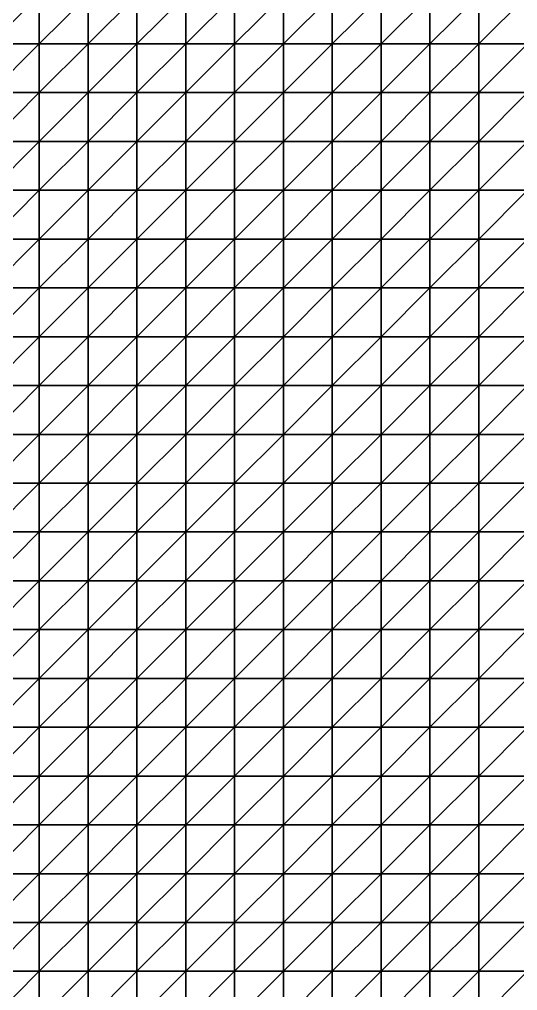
# Model space of a CAD drawing. Header units: metres. Extents: x 351000 to 353000, y 7455000 to 7457000.
# Drawn here: x 352489.9 to 352744.9, y 7455490.1 to 7455987.5 of the extents above; entities that cross this region are included whole.
import ezdxf

# ---------------------------------------------------------------- set-up
doc = ezdxf.new("R2010")
doc.units = ezdxf.units.M

msp = doc.modelspace()

# ---------------------------------------------------------------- linework, layer by layer
at = {"layer": 'BASE_OF_OXIDE_BOX'}
for points in [[(352475, 7455975, 1239.28), (352500, 7455975, 1244.11), (352500, 7456000, 1242.88)], [(352475, 7455975, 1239.28), (352500, 7456000, 1242.88), (352475, 7456000, 1237.58)], [(352500, 7455975, 1244.11), (352525, 7455975, 1246.94), (352525, 7456000, 1246.04)], [(352500, 7455975, 1244.11), (352525, 7456000, 1246.04), (352500, 7456000, 1242.88)], [(352525, 7455975, 1246.94), (352550, 7455975, 1246.71), (352550, 7456000, 1246.1)], [(352525, 7455975, 1246.94), (352550, 7456000, 1246.1), (352525, 7456000, 1246.04)], [(352550, 7455975, 1246.71), (352575, 7455975, 1243.6), (352575, 7456000, 1243.36)], [(352550, 7455975, 1246.71), (352575, 7456000, 1243.36), (352550, 7456000, 1246.1)], [(352575, 7455975, 1243.6), (352600, 7455975, 1238.91), (352600, 7456000, 1239.2)], [(352575, 7455975, 1243.6), (352600, 7456000, 1239.2), (352575, 7456000, 1243.36)], [(352600, 7455975, 1238.91), (352625, 7455975, 1234.41), (352625, 7456000, 1235.4)], [(352600, 7455975, 1238.91), (352625, 7456000, 1235.4), (352600, 7456000, 1239.2)], [(352625, 7455975, 1234.41), (352650, 7455975, 1231.49), (352650, 7456000, 1233.31)], [(352625, 7455975, 1234.41), (352650, 7456000, 1233.31), (352625, 7456000, 1235.4)], [(352650, 7455975, 1231.49), (352675, 7455975, 1230.49), (352675, 7456000, 1233.24)], [(352650, 7455975, 1231.49), (352675, 7456000, 1233.24), (352650, 7456000, 1233.31)], [(352675, 7455975, 1230.49), (352700, 7455975, 1230.61), (352700, 7456000, 1234.36)], [(352675, 7455975, 1230.49), (352700, 7456000, 1234.36), (352675, 7456000, 1233.24)], [(352700, 7455975, 1230.61), (352725, 7455975, 1230.38), (352725, 7456000, 1235.17)], [(352700, 7455975, 1230.61), (352725, 7456000, 1235.17), (352700, 7456000, 1234.36)], [(352725, 7455975, 1230.38), (352750, 7455975, 1228.47), (352750, 7456000, 1234.3)], [(352725, 7455975, 1230.38), (352750, 7456000, 1234.3), (352725, 7456000, 1235.17)], [(352475, 7455950, 1240.9), (352500, 7455950, 1244.89), (352500, 7455975, 1244.11)], [(352475, 7455950, 1240.9), (352500, 7455975, 1244.11), (352475, 7455975, 1239.28)], [(352500, 7455950, 1244.89), (352525, 7455950, 1247.13), (352525, 7455975, 1246.94)], [(352500, 7455950, 1244.89), (352525, 7455975, 1246.94), (352500, 7455975, 1244.11)], [(352525, 7455950, 1247.13), (352550, 7455950, 1246.47), (352550, 7455975, 1246.71)], [(352525, 7455950, 1247.13), (352550, 7455975, 1246.71), (352525, 7455975, 1246.94)], [(352550, 7455950, 1246.47), (352575, 7455950, 1242.97), (352575, 7455975, 1243.6)], [(352550, 7455950, 1246.47), (352575, 7455975, 1243.6), (352550, 7455975, 1246.71)], [(352575, 7455950, 1242.97), (352600, 7455950, 1237.79), (352600, 7455975, 1238.91)], [(352575, 7455950, 1242.97), (352600, 7455975, 1238.91), (352575, 7455975, 1243.6)], [(352600, 7455950, 1237.79), (352625, 7455950, 1232.6), (352625, 7455975, 1234.41)], [(352600, 7455950, 1237.79), (352625, 7455975, 1234.41), (352600, 7455975, 1238.91)], [(352625, 7455950, 1232.6), (352650, 7455950, 1228.8), (352650, 7455975, 1231.49)], [(352625, 7455950, 1232.6), (352650, 7455975, 1231.49), (352625, 7455975, 1234.41)], [(352650, 7455950, 1228.8), (352675, 7455950, 1226.78), (352675, 7455975, 1230.49)], [(352650, 7455950, 1228.8), (352675, 7455975, 1230.49), (352650, 7455975, 1231.49)], [(352675, 7455950, 1226.78), (352700, 7455950, 1225.81), (352700, 7455975, 1230.61)], [(352675, 7455950, 1226.78), (352700, 7455975, 1230.61), (352675, 7455975, 1230.49)], [(352700, 7455950, 1225.81), (352725, 7455950, 1224.54), (352725, 7455975, 1230.38)], [(352700, 7455950, 1225.81), (352725, 7455975, 1230.38), (352700, 7455975, 1230.61)], [(352725, 7455950, 1224.54), (352750, 7455950, 1221.75), (352750, 7455975, 1228.47)], [(352725, 7455950, 1224.54), (352750, 7455975, 1228.47), (352725, 7455975, 1230.38)], [(352475, 7455925, 1243.24), (352500, 7455925, 1246.83), (352500, 7455950, 1244.89)], [(352475, 7455925, 1243.24), (352500, 7455950, 1244.89), (352475, 7455950, 1240.9)], [(352500, 7455925, 1246.83), (352525, 7455925, 1248.91), (352525, 7455950, 1247.13)], [(352500, 7455925, 1246.83), (352525, 7455950, 1247.13), (352500, 7455950, 1244.89)], [(352525, 7455925, 1248.91), (352550, 7455925, 1248.25), (352550, 7455950, 1246.47)], [(352525, 7455925, 1248.91), (352550, 7455950, 1246.47), (352525, 7455950, 1247.13)], [(352550, 7455925, 1248.25), (352575, 7455925, 1244.69), (352575, 7455950, 1242.97)], [(352550, 7455925, 1248.25), (352575, 7455950, 1242.97), (352550, 7455950, 1246.47)], [(352575, 7455925, 1244.69), (352600, 7455925, 1239.19), (352600, 7455950, 1237.79)], [(352575, 7455925, 1244.69), (352600, 7455950, 1237.79), (352575, 7455950, 1242.97)], [(352600, 7455925, 1239.19), (352625, 7455925, 1233.3), (352625, 7455950, 1232.6)], [(352600, 7455925, 1239.19), (352625, 7455950, 1232.6), (352600, 7455950, 1237.79)], [(352625, 7455925, 1233.3), (352650, 7455925, 1228.38), (352650, 7455950, 1228.8)], [(352625, 7455925, 1233.3), (352650, 7455950, 1228.8), (352625, 7455950, 1232.6)], [(352650, 7455925, 1228.38), (352675, 7455925, 1224.93), (352675, 7455950, 1226.78)], [(352650, 7455925, 1228.38), (352675, 7455950, 1226.78), (352650, 7455950, 1228.8)], [(352675, 7455925, 1224.93), (352700, 7455925, 1222.4), (352700, 7455950, 1225.81)], [(352675, 7455925, 1224.93), (352700, 7455950, 1225.81), (352675, 7455950, 1226.78)], [(352700, 7455925, 1222.4), (352725, 7455925, 1219.64), (352725, 7455950, 1224.54)], [(352700, 7455925, 1222.4), (352725, 7455950, 1224.54), (352700, 7455950, 1225.81)], [(352725, 7455925, 1219.64), (352750, 7455925, 1215.64), (352750, 7455950, 1221.75)], [(352725, 7455925, 1219.64), (352750, 7455950, 1221.75), (352725, 7455950, 1224.54)], [(352475, 7455900, 1247.1), (352500, 7455900, 1251.1), (352500, 7455925, 1246.83)], [(352475, 7455900, 1247.1), (352500, 7455925, 1246.83), (352475, 7455925, 1243.24)], [(352500, 7455900, 1251.1), (352525, 7455900, 1253.77), (352525, 7455925, 1248.91)], [(352500, 7455900, 1251.1), (352525, 7455925, 1248.91), (352500, 7455925, 1246.83)], [(352525, 7455900, 1253.77), (352550, 7455900, 1253.73), (352550, 7455925, 1248.25)], [(352525, 7455900, 1253.77), (352550, 7455925, 1248.25), (352525, 7455925, 1248.91)], [(352550, 7455900, 1253.73), (352575, 7455900, 1250.57), (352575, 7455925, 1244.69)], [(352550, 7455900, 1253.73), (352575, 7455925, 1244.69), (352550, 7455925, 1248.25)], [(352575, 7455900, 1250.57), (352600, 7455900, 1244.98), (352600, 7455925, 1239.19)], [(352575, 7455900, 1250.57), (352600, 7455925, 1239.19), (352575, 7455925, 1244.69)], [(352600, 7455900, 1244.98), (352625, 7455900, 1238.34), (352625, 7455925, 1233.3)], [(352600, 7455900, 1244.98), (352625, 7455925, 1233.3), (352600, 7455925, 1239.19)], [(352625, 7455900, 1238.34), (352650, 7455900, 1232), (352650, 7455925, 1228.38)], [(352625, 7455900, 1238.34), (352650, 7455925, 1228.38), (352625, 7455925, 1233.3)], [(352650, 7455900, 1232), (352675, 7455900, 1226.6), (352675, 7455925, 1224.93)], [(352650, 7455900, 1232), (352675, 7455925, 1224.93), (352650, 7455925, 1228.38)], [(352675, 7455900, 1226.6), (352700, 7455900, 1221.88), (352700, 7455925, 1222.4)], [(352675, 7455900, 1226.6), (352700, 7455925, 1222.4), (352675, 7455925, 1224.93)], [(352700, 7455900, 1221.88), (352725, 7455900, 1216.98), (352725, 7455925, 1219.64)], [(352700, 7455900, 1221.88), (352725, 7455925, 1219.64), (352700, 7455925, 1222.4)], [(352725, 7455900, 1216.98), (352750, 7455900, 1211.19), (352750, 7455925, 1215.64)], [(352725, 7455900, 1216.98), (352750, 7455925, 1215.64), (352725, 7455925, 1219.64)], [(352475, 7455875, 1252.39), (352500, 7455875, 1257.27), (352500, 7455900, 1251.1)], [(352475, 7455875, 1252.39), (352500, 7455900, 1251.1), (352475, 7455900, 1247.1)], [(352500, 7455875, 1257.27), (352525, 7455875, 1260.98), (352525, 7455900, 1253.77)], [(352500, 7455875, 1257.27), (352525, 7455900, 1253.77), (352500, 7455900, 1251.1)], [(352525, 7455875, 1260.98), (352550, 7455875, 1261.93), (352550, 7455900, 1253.73)], [(352525, 7455875, 1260.98), (352550, 7455900, 1253.73), (352525, 7455900, 1253.77)], [(352550, 7455875, 1261.93), (352575, 7455875, 1259.44), (352575, 7455900, 1250.57)], [(352550, 7455875, 1261.93), (352575, 7455900, 1250.57), (352550, 7455900, 1253.73)], [(352575, 7455875, 1259.44), (352600, 7455875, 1253.89), (352600, 7455900, 1244.98)], [(352575, 7455875, 1259.44), (352600, 7455900, 1244.98), (352575, 7455900, 1250.57)], [(352600, 7455875, 1253.89), (352625, 7455875, 1246.49), (352625, 7455900, 1238.34)], [(352600, 7455875, 1253.89), (352625, 7455900, 1238.34), (352600, 7455900, 1244.98)], [(352625, 7455875, 1246.49), (352650, 7455875, 1238.6), (352650, 7455900, 1232)], [(352625, 7455875, 1246.49), (352650, 7455900, 1232), (352625, 7455900, 1238.34)], [(352650, 7455875, 1238.6), (352675, 7455875, 1231.03), (352675, 7455900, 1226.6)], [(352650, 7455875, 1238.6), (352675, 7455900, 1226.6), (352650, 7455900, 1232)], [(352675, 7455875, 1231.03), (352700, 7455875, 1223.86), (352700, 7455900, 1221.88)], [(352675, 7455875, 1231.03), (352700, 7455900, 1221.88), (352675, 7455900, 1226.6)], [(352700, 7455875, 1223.86), (352725, 7455875, 1216.57), (352725, 7455900, 1216.98)], [(352700, 7455875, 1223.86), (352725, 7455900, 1216.98), (352700, 7455900, 1221.88)], [(352725, 7455875, 1216.57), (352750, 7455875, 1208.72), (352750, 7455900, 1211.19)], [(352725, 7455875, 1216.57), (352750, 7455900, 1211.19), (352725, 7455900, 1216.98)], [(352475, 7455850, 1257.78), (352500, 7455850, 1263.24), (352500, 7455875, 1257.27)], [(352475, 7455850, 1257.78), (352500, 7455875, 1257.27), (352475, 7455875, 1252.39)], [(352500, 7455850, 1263.24), (352525, 7455850, 1267.72), (352525, 7455875, 1260.98)], [(352500, 7455850, 1263.24), (352525, 7455875, 1260.98), (352500, 7455875, 1257.27)], [(352525, 7455850, 1267.72), (352550, 7455850, 1267.54), (352550, 7455875, 1261.93)], [(352525, 7455850, 1267.72), (352550, 7455875, 1261.93), (352525, 7455875, 1260.98)], [(352550, 7455850, 1267.54), (352575, 7455850, 1265.46), (352575, 7455875, 1259.44)], [(352550, 7455850, 1267.54), (352575, 7455875, 1259.44), (352550, 7455875, 1261.93)], [(352575, 7455850, 1265.46), (352600, 7455850, 1261.91), (352600, 7455875, 1253.89)], [(352575, 7455850, 1265.46), (352600, 7455875, 1253.89), (352575, 7455875, 1259.44)], [(352600, 7455850, 1261.91), (352625, 7455850, 1254.05), (352625, 7455875, 1246.49)], [(352600, 7455850, 1261.91), (352625, 7455875, 1246.49), (352600, 7455875, 1253.89)], [(352625, 7455850, 1254.05), (352650, 7455850, 1244.9), (352650, 7455875, 1238.6)], [(352625, 7455850, 1254.05), (352650, 7455875, 1238.6), (352625, 7455875, 1246.49)], [(352650, 7455850, 1244.9), (352675, 7455850, 1235.64), (352675, 7455875, 1231.03)], [(352650, 7455850, 1244.9), (352675, 7455875, 1231.03), (352650, 7455875, 1238.6)], [(352675, 7455850, 1235.64), (352700, 7455850, 1226.59), (352700, 7455875, 1223.86)], [(352675, 7455850, 1235.64), (352700, 7455875, 1223.86), (352675, 7455875, 1231.03)], [(352700, 7455850, 1226.59), (352725, 7455850, 1217.55), (352725, 7455875, 1216.57)], [(352700, 7455850, 1226.59), (352725, 7455875, 1216.57), (352700, 7455875, 1223.86)], [(352725, 7455850, 1217.55), (352750, 7455850, 1208.26), (352750, 7455875, 1208.72)], [(352725, 7455850, 1217.55), (352750, 7455875, 1208.72), (352725, 7455875, 1216.57)], [(352475, 7455825, 1261.37), (352500, 7455825, 1266.41), (352500, 7455850, 1263.24)], [(352475, 7455825, 1261.37), (352500, 7455850, 1263.24), (352475, 7455850, 1257.78)], [(352500, 7455825, 1266.41), (352525, 7455825, 1268.92), (352525, 7455850, 1267.72)], [(352500, 7455825, 1266.41), (352525, 7455850, 1267.72), (352500, 7455850, 1263.24)], [(352525, 7455825, 1268.92), (352550, 7455825, 1268.47), (352550, 7455850, 1267.54)], [(352525, 7455825, 1268.92), (352550, 7455850, 1267.54), (352525, 7455850, 1267.72)], [(352550, 7455825, 1268.47), (352575, 7455825, 1266.72), (352575, 7455850, 1265.46)], [(352550, 7455825, 1268.47), (352575, 7455850, 1265.46), (352550, 7455850, 1267.54)], [(352575, 7455825, 1266.72), (352600, 7455825, 1263.43), (352600, 7455850, 1261.91)], [(352575, 7455825, 1266.72), (352600, 7455850, 1261.91), (352575, 7455850, 1265.46)], [(352600, 7455825, 1263.43), (352625, 7455825, 1257.25), (352625, 7455850, 1254.05)], [(352600, 7455825, 1263.43), (352625, 7455850, 1254.05), (352600, 7455850, 1261.91)], [(352625, 7455825, 1257.25), (352650, 7455825, 1247.68), (352650, 7455850, 1244.9)], [(352625, 7455825, 1257.25), (352650, 7455850, 1244.9), (352625, 7455850, 1254.05)], [(352650, 7455825, 1247.68), (352675, 7455825, 1237.9), (352675, 7455850, 1235.64)], [(352650, 7455825, 1247.68), (352675, 7455850, 1235.64), (352650, 7455850, 1244.9)], [(352675, 7455825, 1237.9), (352700, 7455825, 1228.45), (352700, 7455850, 1226.59)], [(352675, 7455825, 1237.9), (352700, 7455850, 1226.59), (352675, 7455850, 1235.64)], [(352700, 7455825, 1228.45), (352725, 7455825, 1219.24), (352725, 7455850, 1217.55)], [(352700, 7455825, 1228.45), (352725, 7455850, 1217.55), (352700, 7455850, 1226.59)], [(352725, 7455825, 1219.24), (352750, 7455825, 1210.05), (352750, 7455850, 1208.26)], [(352725, 7455825, 1219.24), (352750, 7455850, 1208.26), (352725, 7455850, 1217.55)], [(352475, 7455800, 1261.93), (352500, 7455800, 1265.44), (352500, 7455825, 1266.41)], [(352475, 7455800, 1261.93), (352500, 7455825, 1266.41), (352475, 7455825, 1261.37)], [(352500, 7455800, 1265.44), (352525, 7455800, 1268.65), (352525, 7455825, 1268.92)], [(352500, 7455800, 1265.44), (352525, 7455825, 1268.92), (352500, 7455825, 1266.41)], [(352525, 7455800, 1268.65), (352550, 7455800, 1269.66), (352550, 7455825, 1268.47)], [(352525, 7455800, 1268.65), (352550, 7455825, 1268.47), (352525, 7455825, 1268.92)], [(352550, 7455800, 1269.66), (352575, 7455800, 1267.87), (352575, 7455825, 1266.72)], [(352550, 7455800, 1269.66), (352575, 7455825, 1266.72), (352550, 7455825, 1268.47)], [(352575, 7455800, 1267.87), (352600, 7455800, 1262.58), (352600, 7455825, 1263.43)], [(352575, 7455800, 1267.87), (352600, 7455825, 1263.43), (352575, 7455825, 1266.72)], [(352600, 7455800, 1262.58), (352625, 7455800, 1254.83), (352625, 7455825, 1257.25)], [(352600, 7455800, 1262.58), (352625, 7455825, 1257.25), (352600, 7455825, 1263.43)], [(352625, 7455800, 1254.83), (352650, 7455800, 1245.97), (352650, 7455825, 1247.68)], [(352625, 7455800, 1254.83), (352650, 7455825, 1247.68), (352625, 7455825, 1257.25)], [(352650, 7455800, 1245.97), (352675, 7455800, 1237.25), (352675, 7455825, 1237.9)], [(352650, 7455800, 1245.97), (352675, 7455825, 1237.9), (352650, 7455825, 1247.68)], [(352675, 7455800, 1237.25), (352700, 7455800, 1229.25), (352700, 7455825, 1228.45)], [(352675, 7455800, 1237.25), (352700, 7455825, 1228.45), (352675, 7455825, 1237.9)], [(352700, 7455800, 1229.25), (352725, 7455800, 1221.85), (352725, 7455825, 1219.24)], [(352700, 7455800, 1229.25), (352725, 7455825, 1219.24), (352700, 7455825, 1228.45)], [(352725, 7455800, 1221.85), (352750, 7455800, 1214.63), (352750, 7455825, 1210.05)], [(352725, 7455800, 1221.85), (352750, 7455825, 1210.05), (352725, 7455825, 1219.24)], [(352475, 7455775, 1259.94), (352500, 7455775, 1261.36), (352500, 7455800, 1265.44)], [(352475, 7455775, 1259.94), (352500, 7455800, 1265.44), (352475, 7455800, 1261.93)], [(352500, 7455775, 1261.36), (352525, 7455775, 1262.85), (352525, 7455800, 1268.65)], [(352500, 7455775, 1261.36), (352525, 7455800, 1268.65), (352500, 7455800, 1265.44)], [(352525, 7455775, 1262.85), (352550, 7455775, 1262.92), (352550, 7455800, 1269.66)], [(352525, 7455775, 1262.85), (352550, 7455800, 1269.66), (352525, 7455800, 1268.65)], [(352550, 7455775, 1262.92), (352575, 7455775, 1260.54), (352575, 7455800, 1267.87)], [(352550, 7455775, 1262.92), (352575, 7455800, 1267.87), (352550, 7455800, 1269.66)], [(352575, 7455775, 1260.54), (352600, 7455775, 1255.58), (352600, 7455800, 1262.58)], [(352575, 7455775, 1260.54), (352600, 7455800, 1262.58), (352575, 7455800, 1267.87)], [(352600, 7455775, 1255.58), (352625, 7455775, 1248.86), (352625, 7455800, 1254.83)], [(352600, 7455775, 1255.58), (352625, 7455800, 1254.83), (352600, 7455800, 1262.58)], [(352625, 7455775, 1248.86), (352650, 7455775, 1241.73), (352650, 7455800, 1245.97)], [(352625, 7455775, 1248.86), (352650, 7455800, 1245.97), (352625, 7455800, 1254.83)], [(352650, 7455775, 1241.73), (352675, 7455775, 1235.38), (352675, 7455800, 1237.25)], [(352650, 7455775, 1241.73), (352675, 7455800, 1237.25), (352650, 7455800, 1245.97)], [(352675, 7455775, 1235.38), (352700, 7455775, 1230.29), (352700, 7455800, 1229.25)], [(352675, 7455775, 1235.38), (352700, 7455800, 1229.25), (352675, 7455800, 1237.25)], [(352700, 7455775, 1230.29), (352725, 7455775, 1226.16), (352725, 7455800, 1221.85)], [(352700, 7455775, 1230.29), (352725, 7455800, 1221.85), (352700, 7455800, 1229.25)], [(352725, 7455775, 1226.16), (352750, 7455775, 1222.22), (352750, 7455800, 1214.63)], [(352725, 7455775, 1226.16), (352750, 7455800, 1214.63), (352725, 7455800, 1221.85)], [(352475, 7455750, 1257.47), (352500, 7455750, 1257.02), (352500, 7455775, 1261.36)], [(352475, 7455750, 1257.47), (352500, 7455775, 1261.36), (352475, 7455775, 1259.94)], [(352500, 7455750, 1257.02), (352525, 7455750, 1256.83), (352525, 7455775, 1262.85)], [(352500, 7455750, 1257.02), (352525, 7455775, 1262.85), (352500, 7455775, 1261.36)], [(352525, 7455750, 1256.83), (352550, 7455750, 1255.77), (352550, 7455775, 1262.92)], [(352525, 7455750, 1256.83), (352550, 7455775, 1262.92), (352525, 7455775, 1262.85)], [(352550, 7455750, 1255.77), (352575, 7455750, 1253.03), (352575, 7455775, 1260.54)], [(352550, 7455750, 1255.77), (352575, 7455775, 1260.54), (352550, 7455775, 1262.92)], [(352575, 7455750, 1253.03), (352600, 7455750, 1248.59), (352600, 7455775, 1255.58)], [(352575, 7455750, 1253.03), (352600, 7455775, 1255.58), (352575, 7455775, 1260.54)], [(352600, 7455750, 1248.59), (352625, 7455750, 1243.27), (352625, 7455775, 1248.86)], [(352600, 7455750, 1248.59), (352625, 7455775, 1248.86), (352600, 7455775, 1255.58)], [(352625, 7455750, 1243.27), (352650, 7455750, 1238.33), (352650, 7455775, 1241.73)], [(352625, 7455750, 1243.27), (352650, 7455775, 1241.73), (352625, 7455775, 1248.86)], [(352650, 7455750, 1238.33), (352675, 7455750, 1234.84), (352675, 7455775, 1235.38)], [(352650, 7455750, 1238.33), (352675, 7455775, 1235.38), (352650, 7455775, 1241.73)], [(352675, 7455750, 1234.84), (352700, 7455750, 1233.14), (352700, 7455775, 1230.29)], [(352675, 7455750, 1234.84), (352700, 7455775, 1230.29), (352675, 7455775, 1235.38)], [(352700, 7455750, 1233.14), (352725, 7455750, 1232.6), (352725, 7455775, 1226.16)], [(352700, 7455750, 1233.14), (352725, 7455775, 1226.16), (352700, 7455775, 1230.29)], [(352725, 7455750, 1232.6), (352750, 7455750, 1232.08), (352750, 7455775, 1222.22)], [(352725, 7455750, 1232.6), (352750, 7455775, 1222.22), (352725, 7455775, 1226.16)], [(352475, 7455725, 1256.84), (352500, 7455725, 1255.2), (352500, 7455750, 1257.02)], [(352475, 7455725, 1256.84), (352500, 7455750, 1257.02), (352475, 7455750, 1257.47)], [(352500, 7455725, 1255.2), (352525, 7455725, 1253.76), (352525, 7455750, 1256.83)], [(352500, 7455725, 1255.2), (352525, 7455750, 1256.83), (352500, 7455750, 1257.02)], [(352525, 7455725, 1253.76), (352550, 7455725, 1251.8), (352550, 7455750, 1255.77)], [(352525, 7455725, 1253.76), (352550, 7455750, 1255.77), (352525, 7455750, 1256.83)], [(352550, 7455725, 1251.8), (352575, 7455725, 1248.83), (352575, 7455750, 1253.03)], [(352550, 7455725, 1251.8), (352575, 7455750, 1253.03), (352550, 7455750, 1255.77)], [(352575, 7455725, 1248.83), (352600, 7455725, 1244.94), (352600, 7455750, 1248.59)], [(352575, 7455725, 1248.83), (352600, 7455750, 1248.59), (352575, 7455750, 1253.03)], [(352600, 7455725, 1244.94), (352625, 7455725, 1240.96), (352625, 7455750, 1243.27)], [(352600, 7455725, 1244.94), (352625, 7455750, 1243.27), (352600, 7455750, 1248.59)], [(352625, 7455725, 1240.96), (352650, 7455725, 1238.03), (352650, 7455750, 1238.33)], [(352625, 7455725, 1240.96), (352650, 7455750, 1238.33), (352625, 7455750, 1243.27)], [(352650, 7455725, 1238.03), (352675, 7455725, 1237.06), (352675, 7455750, 1234.84)], [(352650, 7455725, 1238.03), (352675, 7455750, 1234.84), (352650, 7455750, 1238.33)], [(352675, 7455725, 1237.06), (352700, 7455725, 1238.15), (352700, 7455750, 1233.14)], [(352675, 7455725, 1237.06), (352700, 7455750, 1233.14), (352675, 7455750, 1234.84)], [(352700, 7455725, 1238.15), (352725, 7455725, 1240.4), (352725, 7455750, 1232.6)], [(352700, 7455725, 1238.15), (352725, 7455750, 1232.6), (352700, 7455750, 1233.14)], [(352725, 7455725, 1240.4), (352750, 7455725, 1242.3), (352750, 7455750, 1232.08)], [(352725, 7455725, 1240.4), (352750, 7455750, 1232.08), (352725, 7455750, 1232.6)], [(352475, 7455700, 1258.99), (352500, 7455700, 1256.65), (352500, 7455725, 1255.2)], [(352475, 7455700, 1258.99), (352500, 7455725, 1255.2), (352475, 7455725, 1256.84)], [(352500, 7455700, 1256.65), (352525, 7455700, 1254.25), (352525, 7455725, 1253.76)], [(352500, 7455700, 1256.65), (352525, 7455725, 1253.76), (352500, 7455725, 1255.2)], [(352525, 7455700, 1254.25), (352550, 7455700, 1251.54), (352550, 7455725, 1251.8)], [(352525, 7455700, 1254.25), (352550, 7455725, 1251.8), (352525, 7455725, 1253.76)], [(352550, 7455700, 1251.54), (352575, 7455700, 1248.32), (352575, 7455725, 1248.83)], [(352550, 7455700, 1251.54), (352575, 7455725, 1248.83), (352550, 7455725, 1251.8)], [(352575, 7455700, 1248.32), (352600, 7455700, 1244.85), (352600, 7455725, 1244.94)], [(352575, 7455700, 1248.32), (352600, 7455725, 1244.94), (352575, 7455725, 1248.83)], [(352600, 7455700, 1244.85), (352625, 7455700, 1241.88), (352625, 7455725, 1240.96)], [(352600, 7455700, 1244.85), (352625, 7455725, 1240.96), (352600, 7455725, 1244.94)], [(352625, 7455700, 1241.88), (352650, 7455700, 1240.4), (352650, 7455725, 1238.03)], [(352625, 7455700, 1241.88), (352650, 7455725, 1238.03), (352625, 7455725, 1240.96)], [(352650, 7455700, 1240.4), (352675, 7455700, 1241.12), (352675, 7455725, 1237.06)], [(352650, 7455700, 1240.4), (352675, 7455725, 1237.06), (352650, 7455725, 1238.03)], [(352675, 7455700, 1241.12), (352700, 7455700, 1243.92), (352700, 7455725, 1238.15)], [(352675, 7455700, 1241.12), (352700, 7455725, 1238.15), (352675, 7455725, 1237.06)], [(352700, 7455700, 1243.92), (352725, 7455700, 1247.67), (352725, 7455725, 1240.4)], [(352700, 7455700, 1243.92), (352725, 7455725, 1240.4), (352700, 7455725, 1238.15)], [(352725, 7455700, 1247.67), (352750, 7455700, 1250.63), (352750, 7455725, 1242.3)], [(352725, 7455700, 1247.67), (352750, 7455725, 1242.3), (352725, 7455725, 1240.4)], [(352475, 7455675, 1261.88), (352500, 7455675, 1255.83), (352500, 7455700, 1256.65)], [(352475, 7455675, 1261.88), (352500, 7455700, 1256.65), (352475, 7455700, 1258.99)], [(352500, 7455675, 1255.83), (352525, 7455675, 1252.89), (352525, 7455700, 1254.25)], [(352500, 7455675, 1255.83), (352525, 7455700, 1254.25), (352500, 7455700, 1256.65)], [(352525, 7455675, 1252.89), (352550, 7455675, 1252.37), (352550, 7455700, 1251.54)], [(352525, 7455675, 1252.89), (352550, 7455700, 1251.54), (352525, 7455700, 1254.25)], [(352550, 7455675, 1252.37), (352575, 7455675, 1248.75), (352575, 7455700, 1248.32)], [(352550, 7455675, 1252.37), (352575, 7455700, 1248.32), (352550, 7455700, 1251.54)], [(352575, 7455675, 1248.75), (352600, 7455675, 1245.48), (352600, 7455700, 1244.85)], [(352575, 7455675, 1248.75), (352600, 7455700, 1244.85), (352575, 7455700, 1248.32)], [(352600, 7455675, 1245.48), (352625, 7455675, 1243.2), (352625, 7455700, 1241.88)], [(352600, 7455675, 1245.48), (352625, 7455700, 1241.88), (352600, 7455700, 1244.85)], [(352625, 7455675, 1243.2), (352650, 7455675, 1242.69), (352650, 7455700, 1240.4)], [(352625, 7455675, 1243.2), (352650, 7455700, 1240.4), (352625, 7455700, 1241.88)], [(352650, 7455675, 1242.69), (352675, 7455675, 1244.42), (352675, 7455700, 1241.12)], [(352650, 7455675, 1242.69), (352675, 7455700, 1241.12), (352650, 7455700, 1240.4)], [(352675, 7455675, 1244.42), (352700, 7455675, 1248.08), (352700, 7455700, 1243.92)], [(352675, 7455675, 1244.42), (352700, 7455700, 1243.92), (352675, 7455700, 1241.12)], [(352700, 7455675, 1248.08), (352725, 7455675, 1252.43), (352725, 7455700, 1247.67)], [(352700, 7455675, 1248.08), (352725, 7455700, 1247.67), (352700, 7455700, 1243.92)], [(352725, 7455675, 1252.43), (352750, 7455675, 1255.6), (352750, 7455700, 1250.63)], [(352725, 7455675, 1252.43), (352750, 7455700, 1250.63), (352725, 7455700, 1247.67)], [(352475, 7455650, 1261.81), (352500, 7455650, 1254.33), (352500, 7455675, 1255.83)], [(352475, 7455650, 1261.81), (352500, 7455675, 1255.83), (352475, 7455675, 1261.88)], [(352500, 7455650, 1254.33), (352525, 7455650, 1250.23), (352525, 7455675, 1252.89)], [(352500, 7455650, 1254.33), (352525, 7455675, 1252.89), (352500, 7455675, 1255.83)], [(352525, 7455650, 1250.23), (352550, 7455650, 1250.03), (352550, 7455675, 1252.37)], [(352525, 7455650, 1250.23), (352550, 7455675, 1252.37), (352525, 7455675, 1252.89)], [(352550, 7455650, 1250.03), (352575, 7455650, 1246.45), (352575, 7455675, 1248.75)], [(352550, 7455650, 1250.03), (352575, 7455675, 1248.75), (352550, 7455675, 1252.37)], [(352575, 7455650, 1246.45), (352600, 7455650, 1243.27), (352600, 7455675, 1245.48)], [(352575, 7455650, 1246.45), (352600, 7455675, 1245.48), (352575, 7455675, 1248.75)], [(352600, 7455650, 1243.27), (352625, 7455650, 1241.59), (352625, 7455675, 1243.2)], [(352600, 7455650, 1243.27), (352625, 7455675, 1243.2), (352600, 7455675, 1245.48)], [(352625, 7455650, 1241.59), (352650, 7455650, 1241.93), (352650, 7455675, 1242.69)], [(352625, 7455650, 1241.59), (352650, 7455675, 1242.69), (352625, 7455675, 1243.2)], [(352650, 7455650, 1241.93), (352675, 7455650, 1244.51), (352675, 7455675, 1244.42)], [(352650, 7455650, 1241.93), (352675, 7455675, 1244.42), (352650, 7455675, 1242.69)], [(352675, 7455650, 1244.51), (352700, 7455650, 1248.89), (352700, 7455675, 1248.08)], [(352675, 7455650, 1244.51), (352700, 7455675, 1248.08), (352675, 7455675, 1244.42)], [(352700, 7455650, 1248.89), (352725, 7455650, 1253.78), (352725, 7455675, 1252.43)], [(352700, 7455650, 1248.89), (352725, 7455675, 1252.43), (352700, 7455675, 1248.08)], [(352725, 7455650, 1253.78), (352750, 7455650, 1257.31), (352750, 7455675, 1255.6)], [(352725, 7455650, 1253.78), (352750, 7455675, 1255.6), (352725, 7455675, 1252.43)], [(352475, 7455625, 1262.05), (352500, 7455625, 1252.75), (352500, 7455650, 1254.33)], [(352475, 7455625, 1262.05), (352500, 7455650, 1254.33), (352475, 7455650, 1261.81)], [(352500, 7455625, 1252.75), (352525, 7455625, 1246.8), (352525, 7455650, 1250.23)], [(352500, 7455625, 1252.75), (352525, 7455650, 1250.23), (352500, 7455650, 1254.33)], [(352525, 7455625, 1246.8), (352550, 7455625, 1244.59), (352550, 7455650, 1250.03)], [(352525, 7455625, 1246.8), (352550, 7455650, 1250.03), (352525, 7455650, 1250.23)], [(352550, 7455625, 1244.59), (352575, 7455625, 1239.81), (352575, 7455650, 1246.45)], [(352550, 7455625, 1244.59), (352575, 7455650, 1246.45), (352550, 7455650, 1250.03)], [(352575, 7455625, 1239.81), (352600, 7455625, 1236.82), (352600, 7455650, 1243.27)], [(352575, 7455625, 1239.81), (352600, 7455650, 1243.27), (352575, 7455650, 1246.45)], [(352600, 7455625, 1236.82), (352625, 7455625, 1235.88), (352625, 7455650, 1241.59)], [(352600, 7455625, 1236.82), (352625, 7455650, 1241.59), (352600, 7455650, 1243.27)], [(352625, 7455625, 1235.88), (352650, 7455625, 1237.23), (352650, 7455650, 1241.93)], [(352625, 7455625, 1235.88), (352650, 7455650, 1241.93), (352625, 7455650, 1241.59)], [(352650, 7455625, 1237.23), (352675, 7455625, 1240.89), (352675, 7455650, 1244.51)], [(352650, 7455625, 1237.23), (352675, 7455650, 1244.51), (352650, 7455650, 1241.93)], [(352675, 7455625, 1240.89), (352700, 7455625, 1246.35), (352700, 7455650, 1248.89)], [(352675, 7455625, 1240.89), (352700, 7455650, 1248.89), (352675, 7455650, 1244.51)], [(352700, 7455625, 1246.35), (352725, 7455625, 1252.36), (352725, 7455650, 1253.78)], [(352700, 7455625, 1246.35), (352725, 7455650, 1253.78), (352700, 7455650, 1248.89)], [(352725, 7455625, 1252.36), (352750, 7455625, 1257.11), (352750, 7455650, 1257.31)], [(352725, 7455625, 1252.36), (352750, 7455650, 1257.31), (352725, 7455650, 1253.78)], [(352475, 7455600, 1260.88), (352500, 7455600, 1250.69), (352500, 7455625, 1252.75)], [(352475, 7455600, 1260.88), (352500, 7455625, 1252.75), (352475, 7455625, 1262.05)], [(352500, 7455600, 1250.69), (352525, 7455600, 1242.98), (352525, 7455625, 1246.8)], [(352500, 7455600, 1250.69), (352525, 7455625, 1246.8), (352500, 7455625, 1252.75)], [(352525, 7455600, 1242.98), (352550, 7455600, 1235.93), (352550, 7455625, 1244.59)], [(352525, 7455600, 1242.98), (352550, 7455625, 1244.59), (352525, 7455625, 1246.8)], [(352550, 7455600, 1235.93), (352575, 7455600, 1230.83), (352575, 7455625, 1239.81)], [(352550, 7455600, 1235.93), (352575, 7455625, 1239.81), (352550, 7455625, 1244.59)], [(352575, 7455600, 1230.83), (352600, 7455600, 1228.19), (352600, 7455625, 1236.82)], [(352575, 7455600, 1230.83), (352600, 7455625, 1236.82), (352575, 7455625, 1239.81)], [(352600, 7455600, 1228.19), (352625, 7455600, 1228.06), (352625, 7455625, 1235.88)], [(352600, 7455600, 1228.19), (352625, 7455625, 1235.88), (352600, 7455625, 1236.82)], [(352625, 7455600, 1228.06), (352650, 7455600, 1230.46), (352650, 7455625, 1237.23)], [(352625, 7455600, 1228.06), (352650, 7455625, 1237.23), (352625, 7455625, 1235.88)], [(352650, 7455600, 1230.46), (352675, 7455600, 1235.28), (352675, 7455625, 1240.89)], [(352650, 7455600, 1230.46), (352675, 7455625, 1240.89), (352650, 7455625, 1237.23)], [(352675, 7455600, 1235.28), (352700, 7455600, 1242.06), (352700, 7455625, 1246.35)], [(352675, 7455600, 1235.28), (352700, 7455625, 1246.35), (352675, 7455625, 1240.89)], [(352700, 7455600, 1242.06), (352725, 7455600, 1249.67), (352725, 7455625, 1252.36)], [(352700, 7455600, 1242.06), (352725, 7455625, 1252.36), (352700, 7455625, 1246.35)], [(352725, 7455600, 1249.67), (352750, 7455600, 1256.46), (352750, 7455625, 1257.11)], [(352725, 7455600, 1249.67), (352750, 7455625, 1257.11), (352725, 7455625, 1252.36)], [(352475, 7455575, 1256.13), (352500, 7455575, 1246.29), (352500, 7455600, 1250.69)], [(352475, 7455575, 1256.13), (352500, 7455600, 1250.69), (352475, 7455600, 1260.88)], [(352500, 7455575, 1246.29), (352525, 7455575, 1236.72), (352525, 7455600, 1242.98)], [(352500, 7455575, 1246.29), (352525, 7455600, 1242.98), (352500, 7455600, 1250.69)], [(352525, 7455575, 1236.72), (352550, 7455575, 1229.01), (352550, 7455600, 1235.93)], [(352525, 7455575, 1236.72), (352550, 7455600, 1235.93), (352525, 7455600, 1242.98)], [(352550, 7455575, 1229.01), (352575, 7455575, 1223.94), (352575, 7455600, 1230.83)], [(352550, 7455575, 1229.01), (352575, 7455600, 1230.83), (352550, 7455600, 1235.93)], [(352575, 7455575, 1223.94), (352600, 7455575, 1221.66), (352600, 7455600, 1228.19)], [(352575, 7455575, 1223.94), (352600, 7455600, 1228.19), (352575, 7455600, 1230.83)], [(352600, 7455575, 1221.66), (352625, 7455575, 1222.04), (352625, 7455600, 1228.06)], [(352600, 7455575, 1221.66), (352625, 7455600, 1228.06), (352600, 7455600, 1228.19)], [(352625, 7455575, 1222.04), (352650, 7455575, 1224.97), (352650, 7455600, 1230.46)], [(352625, 7455575, 1222.04), (352650, 7455600, 1230.46), (352625, 7455600, 1228.06)], [(352650, 7455575, 1224.97), (352675, 7455575, 1230.39), (352675, 7455600, 1235.28)], [(352650, 7455575, 1224.97), (352675, 7455600, 1235.28), (352650, 7455600, 1230.46)], [(352675, 7455575, 1230.39), (352700, 7455575, 1237.99), (352700, 7455600, 1242.06)], [(352675, 7455575, 1230.39), (352700, 7455600, 1242.06), (352675, 7455600, 1235.28)], [(352700, 7455575, 1237.99), (352725, 7455575, 1246.93), (352725, 7455600, 1249.67)], [(352700, 7455575, 1237.99), (352725, 7455600, 1249.67), (352700, 7455600, 1242.06)], [(352725, 7455575, 1246.93), (352750, 7455575, 1255.76), (352750, 7455600, 1256.46)], [(352725, 7455575, 1246.93), (352750, 7455600, 1256.46), (352725, 7455600, 1249.67)], [(352475, 7455550, 1253.34), (352500, 7455550, 1244.17), (352500, 7455575, 1246.29)], [(352475, 7455550, 1253.34), (352500, 7455575, 1246.29), (352475, 7455575, 1256.13)], [(352500, 7455550, 1244.17), (352525, 7455550, 1235.15), (352525, 7455575, 1236.72)], [(352500, 7455550, 1244.17), (352525, 7455575, 1236.72), (352500, 7455575, 1246.29)], [(352525, 7455550, 1235.15), (352550, 7455550, 1227.9), (352550, 7455575, 1229.01)], [(352525, 7455550, 1235.15), (352550, 7455575, 1229.01), (352525, 7455575, 1236.72)], [(352550, 7455550, 1227.9), (352575, 7455550, 1223.11), (352575, 7455575, 1223.94)], [(352550, 7455550, 1227.9), (352575, 7455575, 1223.94), (352550, 7455575, 1229.01)], [(352575, 7455550, 1223.11), (352600, 7455550, 1220.85), (352600, 7455575, 1221.66)], [(352575, 7455550, 1223.11), (352600, 7455575, 1221.66), (352575, 7455575, 1223.94)], [(352600, 7455550, 1220.85), (352625, 7455550, 1220.9), (352625, 7455575, 1222.04)], [(352600, 7455550, 1220.85), (352625, 7455575, 1222.04), (352600, 7455575, 1221.66)], [(352625, 7455550, 1220.9), (352650, 7455550, 1223.22), (352650, 7455575, 1224.97)], [(352625, 7455550, 1220.9), (352650, 7455575, 1224.97), (352625, 7455575, 1222.04)], [(352650, 7455550, 1223.22), (352675, 7455550, 1227.92), (352675, 7455575, 1230.39)], [(352650, 7455550, 1223.22), (352675, 7455575, 1230.39), (352650, 7455575, 1224.97)], [(352675, 7455550, 1227.92), (352700, 7455550, 1235.06), (352700, 7455575, 1237.99)], [(352675, 7455550, 1227.92), (352700, 7455575, 1237.99), (352675, 7455575, 1230.39)], [(352700, 7455550, 1235.06), (352725, 7455550, 1244.19), (352725, 7455575, 1246.93)], [(352700, 7455550, 1235.06), (352725, 7455575, 1246.93), (352700, 7455575, 1237.99)], [(352725, 7455550, 1244.19), (352750, 7455550, 1254.12), (352750, 7455575, 1255.76)], [(352725, 7455550, 1244.19), (352750, 7455575, 1255.76), (352725, 7455575, 1246.93)], [(352475, 7455525, 1254.11), (352500, 7455525, 1247.16), (352500, 7455550, 1244.17)], [(352475, 7455525, 1254.11), (352500, 7455550, 1244.17), (352475, 7455550, 1253.34)], [(352500, 7455525, 1247.16), (352525, 7455525, 1239.83), (352525, 7455550, 1235.15)], [(352500, 7455525, 1247.16), (352525, 7455550, 1235.15), (352500, 7455550, 1244.17)], [(352525, 7455525, 1239.83), (352550, 7455525, 1233.57), (352550, 7455550, 1227.9)], [(352525, 7455525, 1239.83), (352550, 7455550, 1227.9), (352525, 7455550, 1235.15)], [(352550, 7455525, 1233.57), (352575, 7455525, 1228.99), (352575, 7455550, 1223.11)], [(352550, 7455525, 1233.57), (352575, 7455550, 1223.11), (352550, 7455550, 1227.9)], [(352575, 7455525, 1228.99), (352600, 7455525, 1226.09), (352600, 7455550, 1220.85)], [(352575, 7455525, 1228.99), (352600, 7455550, 1220.85), (352575, 7455550, 1223.11)], [(352600, 7455525, 1226.09), (352625, 7455525, 1224.72), (352625, 7455550, 1220.9)], [(352600, 7455525, 1226.09), (352625, 7455550, 1220.9), (352600, 7455550, 1220.85)], [(352625, 7455525, 1224.72), (352650, 7455525, 1225.04), (352650, 7455550, 1223.22)], [(352625, 7455525, 1224.72), (352650, 7455550, 1223.22), (352625, 7455550, 1220.9)], [(352650, 7455525, 1225.04), (352675, 7455525, 1227.52), (352675, 7455550, 1227.92)], [(352650, 7455525, 1225.04), (352675, 7455550, 1227.92), (352650, 7455550, 1223.22)], [(352675, 7455525, 1227.52), (352700, 7455525, 1232.68), (352700, 7455550, 1235.06)], [(352675, 7455525, 1227.52), (352700, 7455550, 1235.06), (352675, 7455550, 1227.92)], [(352700, 7455525, 1232.68), (352725, 7455525, 1240.54), (352725, 7455550, 1244.19)], [(352700, 7455525, 1232.68), (352725, 7455550, 1244.19), (352700, 7455550, 1235.06)], [(352725, 7455525, 1240.54), (352750, 7455525, 1250.25), (352750, 7455550, 1254.12)], [(352725, 7455525, 1240.54), (352750, 7455550, 1254.12), (352725, 7455550, 1244.19)], [(352475, 7455500, 1257.58), (352500, 7455500, 1253.59), (352500, 7455525, 1247.16)], [(352475, 7455500, 1257.58), (352500, 7455525, 1247.16), (352475, 7455525, 1254.11)], [(352500, 7455500, 1253.59), (352525, 7455500, 1248.36), (352525, 7455525, 1239.83)], [(352500, 7455500, 1253.59), (352525, 7455525, 1239.83), (352500, 7455525, 1247.16)], [(352525, 7455500, 1248.36), (352550, 7455500, 1243.1), (352550, 7455525, 1233.57)], [(352525, 7455500, 1248.36), (352550, 7455525, 1233.57), (352525, 7455525, 1239.83)], [(352550, 7455500, 1243.1), (352575, 7455500, 1238.33), (352575, 7455525, 1228.99)], [(352550, 7455500, 1243.1), (352575, 7455525, 1228.99), (352550, 7455525, 1233.57)], [(352575, 7455500, 1238.33), (352600, 7455500, 1234.1), (352600, 7455525, 1226.09)], [(352575, 7455500, 1238.33), (352600, 7455525, 1226.09), (352575, 7455525, 1228.99)], [(352600, 7455500, 1234.1), (352625, 7455500, 1230.45), (352625, 7455525, 1224.72)], [(352600, 7455500, 1234.1), (352625, 7455525, 1224.72), (352600, 7455525, 1226.09)], [(352625, 7455500, 1230.45), (352650, 7455500, 1227.83), (352650, 7455525, 1225.04)], [(352625, 7455500, 1230.45), (352650, 7455525, 1225.04), (352625, 7455525, 1224.72)], [(352650, 7455500, 1227.83), (352675, 7455500, 1227.14), (352675, 7455525, 1227.52)], [(352650, 7455500, 1227.83), (352675, 7455525, 1227.52), (352650, 7455525, 1225.04)], [(352675, 7455500, 1227.14), (352700, 7455500, 1229.39), (352700, 7455525, 1232.68)], [(352675, 7455500, 1227.14), (352700, 7455525, 1232.68), (352675, 7455525, 1227.52)], [(352700, 7455500, 1229.39), (352725, 7455500, 1235.09), (352725, 7455525, 1240.54)], [(352700, 7455500, 1229.39), (352725, 7455525, 1240.54), (352700, 7455525, 1232.68)], [(352725, 7455500, 1235.09), (352750, 7455500, 1243.66), (352750, 7455525, 1250.25)], [(352725, 7455500, 1235.09), (352750, 7455525, 1250.25), (352725, 7455525, 1240.54)], [(352475, 7455475, 1261.09), (352500, 7455475, 1259.77), (352500, 7455500, 1253.59)], [(352475, 7455475, 1261.09), (352500, 7455500, 1253.59), (352475, 7455500, 1257.58)], [(352500, 7455475, 1259.77), (352525, 7455475, 1256.22), (352525, 7455500, 1248.36)], [(352500, 7455475, 1259.77), (352525, 7455500, 1248.36), (352500, 7455500, 1253.59)], [(352525, 7455475, 1256.22), (352550, 7455475, 1251.45), (352550, 7455500, 1243.1)], [(352525, 7455475, 1256.22), (352550, 7455500, 1243.1), (352525, 7455500, 1248.36)], [(352550, 7455475, 1251.45), (352575, 7455475, 1245.99), (352575, 7455500, 1238.33)], [(352550, 7455475, 1251.45), (352575, 7455500, 1238.33), (352550, 7455500, 1243.1)], [(352575, 7455475, 1245.99), (352600, 7455475, 1240.03), (352600, 7455500, 1234.1)], [(352575, 7455475, 1245.99), (352600, 7455500, 1234.1), (352575, 7455500, 1238.33)], [(352600, 7455475, 1240.03), (352625, 7455475, 1233.87), (352625, 7455500, 1230.45)], [(352600, 7455475, 1240.03), (352625, 7455500, 1230.45), (352600, 7455500, 1234.1)], [(352625, 7455475, 1233.87), (352650, 7455475, 1228.29), (352650, 7455500, 1227.83)], [(352625, 7455475, 1233.87), (352650, 7455500, 1227.83), (352625, 7455500, 1230.45)], [(352650, 7455475, 1228.29), (352675, 7455475, 1224.6), (352675, 7455500, 1227.14)], [(352650, 7455475, 1228.29), (352675, 7455500, 1227.14), (352650, 7455500, 1227.83)], [(352675, 7455475, 1224.6), (352700, 7455475, 1224.21), (352700, 7455500, 1229.39)], [(352675, 7455475, 1224.6), (352700, 7455500, 1229.39), (352675, 7455500, 1227.14)], [(352700, 7455475, 1224.21), (352725, 7455475, 1227.93), (352725, 7455500, 1235.09)], [(352700, 7455475, 1224.21), (352725, 7455500, 1235.09), (352700, 7455500, 1229.39)], [(352725, 7455475, 1227.93), (352750, 7455475, 1235.43), (352750, 7455500, 1243.66)], [(352725, 7455475, 1227.93), (352750, 7455500, 1243.66), (352725, 7455500, 1235.09)]]:
    msp.add_3dface(points, dxfattribs=at)

doc.saveas('drawing.dxf')
